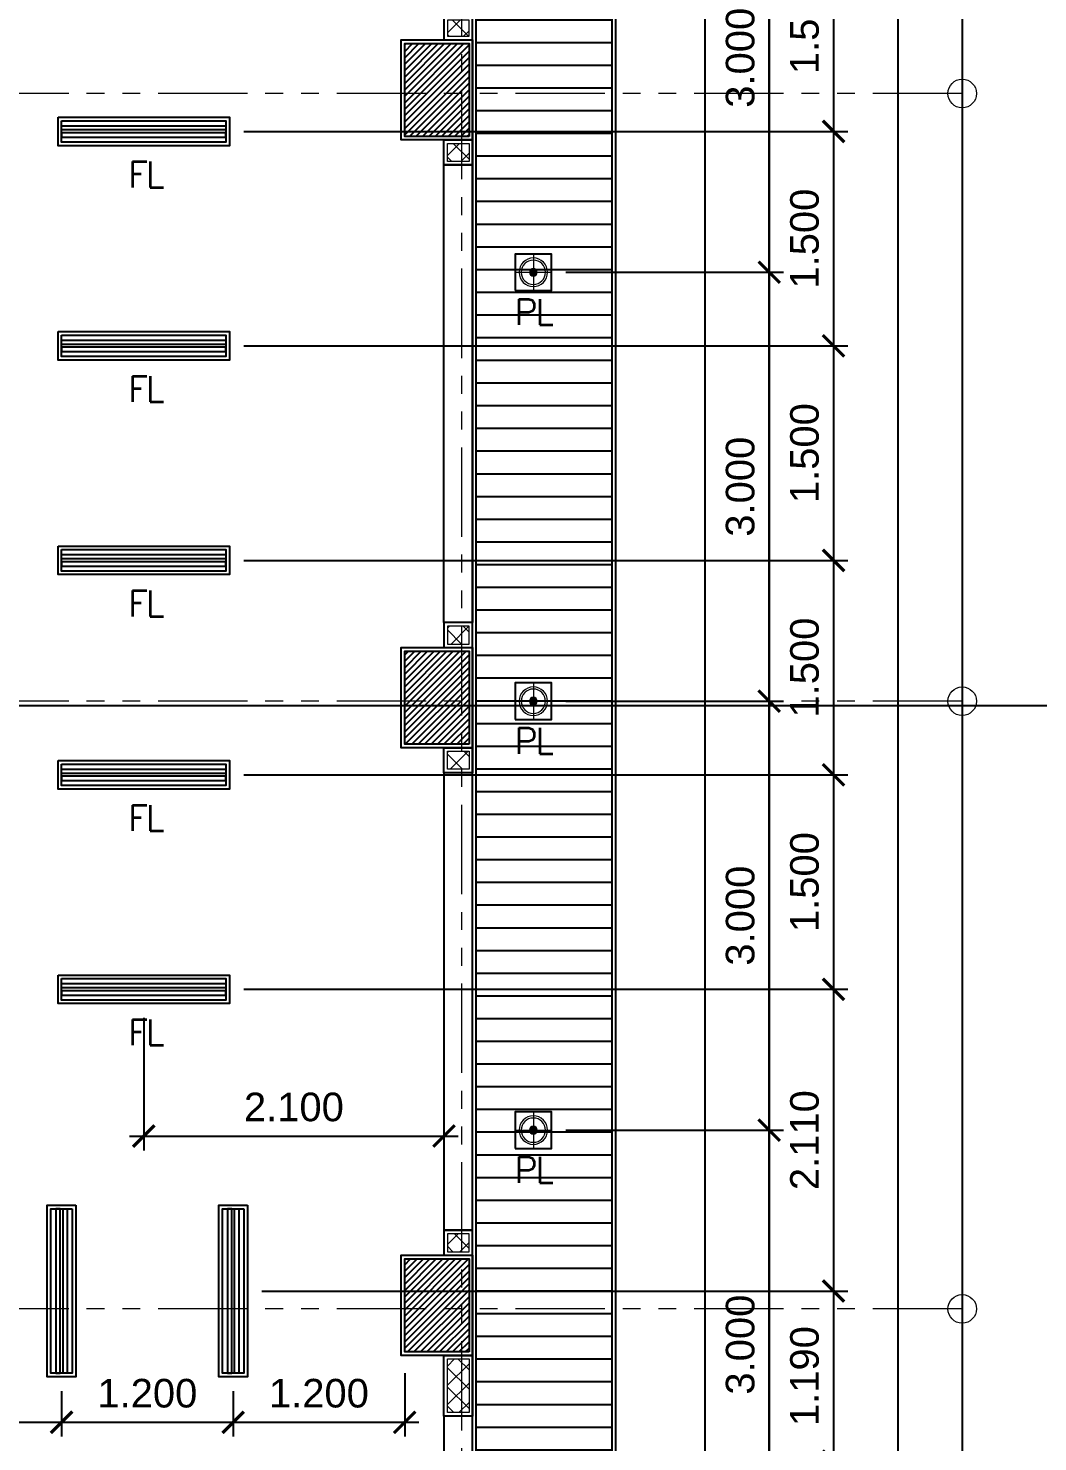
# Model space of a CAD drawing. Header units: metres. Extents: x -12400 to 1, y 0 to 106422.
# Drawn here: x -12216.19 to -12209.13, y 106340.81 to 106350.69 of the extents above; entities that cross this region are included whole.
import ezdxf

# ---------------------------------------------------------------- set-up
doc = ezdxf.new("R2010")
doc.units = ezdxf.units.M
doc.header["$PDMODE"] = 35
doc.linetypes.add('PHANTOM2', pattern=[1.25, 0.625, -0.125, 0.125, -0.125, 0.125, -0.125])
for name, color, linetype, lineweight in [('A-DIM-100', 8, 'Continuous', 0), ('DIM 001', 251, 'Continuous', 13), ('HATCH', 250, 'Continuous', 5), ('LAYOUT', 1, 'Continuous', 20), ('LF 001', 51, 'Continuous', 20)]:
    doc.layers.add(name, color=color, linetype=linetype, lineweight=lineweight)
for name, color, linetype in [('E_FIX_LIGHT1', 2, 'Continuous'), ('lighting', 1, 'Continuous'), ('stone', 15, 'Continuous'), ('txt', 2, 'Continuous')]:
    doc.layers.add(name, color=color, linetype=linetype)
doc.layers.add('GUIDELINES', color=206, linetype='Continuous', plot=False)
doc.styles.add('DIMTXT-100', font='arial.ttf')
doc.styles.add('swis721', font='swiss.ttf')
doc.styles.add('T.25', font='romans.shx', dxfattribs={"height": 0.2})
doc.dimstyles.new('D-100', dxfattribs={"dimtxt": 0.2, "dimasz": 0.15, "dimexe": 0.1, "dimexo": 0.1, "dimgap": 0.1, "dimtad": 1, "dimdec": 3, "dimzin": 4, "dimdsep": 46, "dimtxsty": 'DIMTXT-100', "dimblk": 'ARCHTICK', "dimcen": 0.2, "dimdle": 0.1, "dimclrd": 8, "dimclre": 8, "dimclrt": 2, "dimadec": 0, "dimazin": 1, "dimtfac": 1, "dimtdec": 3, "dimtofl": 0, "dimtmove": 2, "dimatfit": 3, "dimfxl": 1, "dimarcsym": 0})
doc.dimstyles.new('DIM 200', dxfattribs={"dimtxt": 200, "dimasz": 1, "dimexe": 0, "dimexo": 40, "dimgap": 50, "dimtad": 1, "dimtoh": 1, "dimdec": 0, "dimlfac": 2, "dimtxsty": 'swis721', "dimblk": 'CIR', "dimcen": 0, "dimclrd": 155, "dimclre": 155, "dimclrt": 4, "dimadec": 0, "dimazin": 0, "dimtfac": 1, "dimtdec": 0, "dimtix": 1, "dimtmove": 1, "dimatfit": 3, "dimldrblk": 'CIR', "dimfxl": 0, "dimarcsym": 0})

# ---------------------------------------------------------------- blocks, each defined once
blk = doc.blocks.new('CIR')
at = {"color": 4}
blk.add_circle((0, 0), 50, dxfattribs=at)
blk = doc.blocks.new('*U1776')
at = {"layer": 'HATCH'}
h = blk.add_hatch(dxfattribs=at)
h.set_pattern_fill('ANSI37', color=256, scale=0.03, angle=-180)
h.set_pattern_definition([(225, (-0.9124999999850154, 0), (0.06735192090801863, -0.06735192090801868), []), (314.9999999999999, (-0.9124999999850154, 0), (0.06735192090801868, 0.06735192090801861), [])])
h.paths.add_polyline_path([(0.02500000000873115, 0.1749999999883585), (0.02500000000873115, 0.02499999999417923), (0.1500000000204416, 0.02499999999417923), (0.1500000000204416, 0.1749999999883585)])
blk.add_lwpolyline([(0, 0.1999999999825377), (0, 0), (0.1750000000146208, 0), (0.1750000000146208, 0.1999999999825377)], close=True)
blk.add_lwpolyline([(0.02500000000873115, 0.1749999999883585), (0.02500000000873115, 0.02499999999417923), (0.1500000000204416, 0.02499999999417923), (0.1500000000204416, 0.1749999999883585)], close=True, dxfattribs=at)
blk = doc.blocks.new('*U1742')
at = {"layer": 'HATCH'}
h = blk.add_hatch(dxfattribs=at)
h.set_pattern_fill('ANSI37', color=256, scale=0.03, angle=-180)
h.set_pattern_definition([(225, (-0.9249999999914837, 0), (0.06735192090801863, -0.06735192090801868), []), (314.9999999999999, (-0.9249999999914837, 0), (0.06735192090801868, 0.06735192090801861), [])])
h.paths.add_polyline_path([(0.02500000000873115, 0.1749999999883585), (0.02500000000873115, 0.02499999999417923), (0.1375000000139731, 0.02499999999417923), (0.1375000000139731, 0.1749999999883585)])
blk.add_lwpolyline([(0, 0.1999999999825377), (0, 0), (0.1625000000081523, 0), (0.1625000000081523, 0.1999999999825377)], close=True)
blk.add_lwpolyline([(0.02500000000873115, 0.1749999999883585), (0.02500000000873115, 0.02499999999417923), (0.1375000000139731, 0.02499999999417923), (0.1375000000139731, 0.1749999999883585)], close=True, dxfattribs=at)
blk = doc.blocks.new('*U1765')
at = {"layer": 'HATCH'}
h = blk.add_hatch(dxfattribs=at)
h.set_pattern_fill('ANSI37', color=256, scale=0.03, angle=-180)
h.set_pattern_definition([(225, (-0.6624999999845038, 0), (0.06735192090801863, -0.06735192090801868), []), (314.9999999999999, (-0.6624999999845038, 0), (0.06735192090801868, 0.06735192090801861), [])])
h.paths.add_polyline_path([(0.02500000000873115, 0.1749999999883585), (0.02500000000873115, 0.02499999999417923), (0.4000000000209532, 0.02499999999417923), (0.4000000000209532, 0.1749999999883585)])
blk.add_lwpolyline([(0, 0.1999999999825377), (0, 0), (0.4250000000151324, 0), (0.4250000000151324, 0.1999999999825377)], close=True)
blk.add_lwpolyline([(0.02500000000873115, 0.1749999999883585), (0.02500000000873115, 0.02499999999417923), (0.4000000000209532, 0.02499999999417923), (0.4000000000209532, 0.1749999999883585)], close=True, dxfattribs=at)
blk = doc.blocks.new('2FCOLUMNS')
h = blk.add_hatch()
h.set_pattern_fill('ANSI31', color=8, scale=0.01)
h.set_pattern_definition([(45, (12128.21296792571, -106237.5702236537), (-0.02245064030267288, 0.02245064030267288), [])])
h.paths.add_polyline_path([(0.02499999999599822, 18.02499999999418), (0.4749999999967258, 18.02499999999418), (0.4749999999967258, 18.67500000000291), (0.02499999999599822, 18.67500000000291)])
h.paths.add_polyline_path([(4.924999999997453, 18.67500000000291), (4.924999999997453, 18.22499999999127), (4.274999999997817, 18.22499999999127), (4.274999999997817, 18.67500000000291)])
h.paths.add_polyline_path([(9.174999999997453, 18.02499999999418), (8.724999999996726, 18.02499999999418), (8.724999999996726, 18.67500000000291), (9.174999999997453, 18.67500000000291)])
h.paths.add_polyline_path([(13.42499999999745, 17.52499999999418), (13.42499999999745, 17.97500000000582), (12.77499999999782, 17.97500000000582), (12.77499999999782, 17.52499999999418)])
h.paths.add_polyline_path([(17.024999999996, 18.02499999999418), (17.47499999999673, 18.02499999999418), (17.47499999999673, 18.67500000000291), (17.024999999996, 18.67500000000291)])
h.paths.add_polyline_path([(21.274999999996, 18.67500000000291), (21.274999999996, 18.22499999999127), (21.92499999999563, 18.22499999999127), (21.92499999999563, 18.67500000000291)])
h.paths.add_polyline_path([(26.17499999999563, 18.02499999999418), (25.72499999999491, 18.02499999999418), (25.72499999999491, 18.67500000000291), (26.17499999999563, 18.67500000000291)])
h.paths.add_polyline_path([(26.17499999999563, 13.27499999999418), (25.72499999999491, 13.27499999999418), (25.72499999999491, 13.92500000000291), (26.17499999999563, 13.92500000000291)])
h.paths.add_polyline_path([(21.37499999999636, 13.27499999999418), (21.82499999999709, 13.27499999999418), (21.82499999999709, 13.92500000000291), (21.37499999999636, 13.92500000000291)])
h.paths.add_polyline_path([(17.024999999996, 13.27499999999418), (17.47499999999673, 13.27499999999418), (17.47499999999673, 13.92500000000291), (17.024999999996, 13.92500000000291)])
h.paths.add_polyline_path([(12.92499999999563, 13.27499999999418), (13.32499999999709, 13.27499999999418), (13.32499999999709, 13.67500000000291), (12.92499999999563, 13.67500000000291)])
h.paths.add_polyline_path([(9.174999999997453, 13.27499999999418), (8.724999999996726, 13.27499999999418), (8.724999999996726, 13.92500000000291), (9.174999999997453, 13.92500000000291)])
h.paths.add_polyline_path([(4.82499999999709, 13.27499999999418), (4.374999999996362, 13.27499999999418), (4.374999999996362, 13.92500000000291), (4.82499999999709, 13.92500000000291)])
h.paths.add_polyline_path([(0.02499999999599822, 13.27499999999418), (0.4749999999967258, 13.27499999999418), (0.4749999999967258, 13.92500000000291), (0.02499999999599822, 13.92500000000291)])
h.paths.add_polyline_path([(0.02499999999599822, 9.02499999999418), (0.4749999999967258, 9.02499999999418), (0.4749999999967258, 9.67500000000291), (0.02499999999599822, 9.67500000000291)])
h.paths.add_polyline_path([(9.174999999997453, 9.02499999999418), (8.724999999996726, 9.02499999999418), (8.724999999996726, 9.67500000000291), (9.174999999997453, 9.67500000000291)])
h.paths.add_polyline_path([(17.024999999996, 9.02499999999418), (17.47499999999673, 9.02499999999418), (17.47499999999673, 9.67500000000291), (17.024999999996, 9.67500000000291)])
h.paths.add_polyline_path([(26.17499999999563, 9.02499999999418), (25.72499999999491, 9.02499999999418), (25.72499999999491, 9.67500000000291), (26.17499999999563, 9.67500000000291)])
h.paths.add_polyline_path([(26.17499999999563, 4.774999999994179), (25.72499999999491, 4.774999999994179), (25.72499999999491, 5.42500000000291), (26.17499999999563, 5.42500000000291)])
h.paths.add_polyline_path([(21.82499999999709, 4.774999999994179), (21.37499999999636, 4.774999999994179), (21.37499999999636, 5.42500000000291), (21.82499999999709, 5.42500000000291)])
h.paths.add_polyline_path([(17.024999999996, 4.774999999994179), (17.47499999999673, 4.774999999994179), (17.47499999999673, 5.42500000000291), (17.024999999996, 5.42500000000291)])
h.paths.add_polyline_path([(13.32499999999709, 4.774999999994179), (12.87499999999636, 4.774999999994179), (12.87499999999636, 5.42500000000291), (13.32499999999709, 5.42500000000291)])
h.paths.add_polyline_path([(9.174999999997453, 4.774999999994179), (8.724999999996726, 4.774999999994179), (8.724999999996726, 5.42500000000291), (9.174999999997453, 5.42500000000291)])
h.paths.add_polyline_path([(4.374999999996362, 4.774999999994179), (4.82499999999709, 4.774999999994179), (4.82499999999709, 5.42500000000291), (4.374999999996362, 5.42500000000291)])
h.paths.add_polyline_path([(0.02499999999599822, 4.774999999994179), (0.4749999999967258, 4.774999999994179), (0.4749999999967258, 5.42500000000291), (0.02499999999599822, 5.42500000000291)])
h.paths.add_polyline_path([(0.02499999999599822, 2.25), (0.4749999999967258, 2.25), (0.4749999999967258, 2.900000000008731), (0.02499999999599822, 2.900000000008731)])
h.paths.add_polyline_path([(0.0249999999996362, 0.02499999999417923), (0.4250000000010914, 0.02499999999417923), (0.4250000000010914, 0.4250000000029104), (0.0249999999996362, 0.4250000000029104)])
h.paths.add_polyline_path([(2.899999999997817, 0.02500000000873115), (2.899999999997817, 0.4750000000203727), (2.249999999998181, 0.4750000000203727), (2.249999999998181, 0.02500000000873115)])
h.paths.add_polyline_path([(4.924999999997453, 0.02500000000873115), (4.924999999997453, 0.4750000000203727), (4.274999999997817, 0.4750000000203727), (4.274999999997817, 0.02500000000873115)])
h.paths.add_polyline_path([(9.174999999997453, 0.02500000000873115), (8.724999999996726, 0.02500000000873115), (8.724999999996726, 0.6750000000174623), (9.174999999997453, 0.6750000000174623)])
h.paths.add_polyline_path([(13.42499999999745, 1.025000000008731), (13.42499999999745, 1.475000000020373), (12.77499999999782, 1.475000000020373), (12.77499999999782, 1.025000000008731)])
h.paths.add_polyline_path([(17.024999999996, 0.02500000000873115), (17.47499999999673, 0.02500000000873115), (17.47499999999673, 0.6750000000174623), (17.024999999996, 0.6750000000174623)])
h.paths.add_polyline_path([(21.274999999996, 0.02500000000873115), (21.274999999996, 0.4750000000203727), (21.92499999999563, 0.4750000000203727), (21.92499999999563, 0.02500000000873115)])
h.paths.add_polyline_path([(26.17499999999563, 0.02500000000873115), (25.72499999999491, 0.02500000000873115), (25.72499999999491, 0.6750000000174623), (26.17499999999563, 0.6750000000174623)])
at = {"color": 7}
for points in [[(26.19999999999527, 13.25), (25.69999999999527, 13.25), (25.69999999999527, 13.94999999999709), (26.19999999999527, 13.94999999999709)], [(26.19999999999527, 9), (25.69999999999527, 9), (25.69999999999527, 9.69999999999709), (26.19999999999527, 9.69999999999709)], [(26.19999999999527, 4.75), (25.69999999999527, 4.75), (25.69999999999527, 5.44999999999709), (26.19999999999527, 5.44999999999709)]]:
    blk.add_lwpolyline(points, close=True, dxfattribs=at)
at = {"layer": 'stone', "color": 5}
for points in [[(26.17499999999563, 13.27499999999418), (25.72499999999491, 13.27499999999418), (25.72499999999491, 13.92500000000291), (26.17499999999563, 13.92500000000291)], [(26.17499999999563, 9.02499999999418), (25.72499999999491, 9.02499999999418), (25.72499999999491, 9.67500000000291), (26.17499999999563, 9.67500000000291)], [(26.17499999999563, 4.774999999994179), (25.72499999999491, 4.774999999994179), (25.72499999999491, 5.42500000000291), (26.17499999999563, 5.42500000000291)]]:
    blk.add_lwpolyline(points, close=True, dxfattribs=at)
blk = doc.blocks.new('LEDPENDANTLT')
at = {"color": 1}
for points in [[(0, 0.1999999999970896), (1.200000000000728, 0.1999999999970896), (1.200000000000728, 0), (0, 0)], [(0.02499999999417923, 0.1750000000029104), (1.175000000006548, 0.1750000000029104), (1.175000000006548, 0.02499999999417923), (0.02499999999417923, 0.02499999999417923)]]:
    blk.add_lwpolyline(points, close=True, dxfattribs=at)
at = {"color": 2}
for points in [[(1.174999999995634, 0.1100000000005821), (0.02499999999417923, 0.1100000000005821), (0.02499999999417923, 0.1399999999994179), (1.174999999995634, 0.1399999999994179)], [(1.174999999995634, 0.09000000001105946), (0.02499999999417923, 0.09000000001105946), (0.02499999999417923, 0.06000000001222361), (1.174999999995634, 0.06000000001222361)]]:
    blk.add_lwpolyline(points, close=True, dxfattribs=at)
blk = doc.blocks.new('L1')
at = {"layer": 'LF 001', "lineweight": 20, "ltscale": 1500}
h = blk.add_hatch(color=256, dxfattribs=at)
edge = h.paths.add_edge_path()
edge.add_arc((1.13686837721616e-13, -1.13686837721616e-13), 0.0318958546358772, 0, 360)
at = {"layer": 'LF 001', "color": 76, "lineweight": 18, "ltscale": 1500}
for points in [[(1.13686837721616e-13, 0.1499999999997499), (1.13686837721616e-13, -0.1500000000000909)], [(-0.1499999999999773, -1.13686837721616e-13), (0.1500000000000909, -1.13686837721616e-13)]]:
    blk.add_lwpolyline(points, dxfattribs=at)
at = {"layer": 'LF 001', "ltscale": 1500}
blk.add_lwpolyline([(-0.09999999999990905, -1.13686837721616e-13, -1), (0.1000000000000227, -1.13686837721616e-13, -1)], format="xyb", close=True, dxfattribs=at)
at = {"layer": 'LF 001', "lineweight": 20, "ltscale": 1500}
blk.add_circle((1.13686837721616e-13, -1.13686837721616e-13), 0.0318958546358772, dxfattribs=at)
blk = doc.blocks.new('LO')
at = {"layer": 'LAYOUT', "xscale": 1000, "yscale": 1000, "zscale": 1000}
blk.add_blockref('L1', (0, 0), dxfattribs=at)
blk = doc.blocks.new('*U1960')
at = {"layer": 'LF 001', "ltscale": 1500}
blk.add_circle((0, -3.995415109869782e-14), 0.0998520709958535, dxfattribs=at)
at = {"layer": 'lighting', "xscale": 0.0008492979043710491, "yscale": 0.0008492979043710491, "zscale": 0.0008492979043710491}
blk.add_blockref('LO', (0, -3.995415109869782e-14), dxfattribs=at)
blk = doc.blocks.new('RCP_2F')
h = blk.add_hatch()
h.set_pattern_fill('ANSI31', color=8, scale=0.05, angle=135)
h.set_pattern_definition([(180, (0, 0), (-1.387778780781446e-17, -0.15875), [])])
h.paths.add_polyline_path([(-12101.98796792572, 106309.9525612784), (-12101.03796792571, 106310.9025612784), (-12101.03796792571, 106290.3232719565), (-12101.98796792572, 106291.2732719565)])
at = {"color": 1}
for points in [[(-12102.01296792572, 106309.9629166174), (-12101.01296792572, 106310.9629166174), (-12101.01296792572, 106290.2629166174), (-12102.01296792572, 106291.2629166174)], [(-12102.01296792572, 106301.1379166174), (-12102.2129679257, 106301.1379166174), (-12102.2129679257, 106304.3379166174), (-12102.01296792572, 106304.3379166174)], [(-12101.71536261138, 106303.4605219318), (-12101.46057324007, 106303.4605219318), (-12101.46057324007, 106303.7153113031), (-12101.71536261138, 106303.7153113031)], [(-12101.71536261138, 106300.4605219318), (-12101.46057324007, 106300.4605219318), (-12101.46057324007, 106300.7153113031), (-12101.71536261138, 106300.7153113031)], [(-12102.01296792572, 106300.0879166174), (-12102.2129679257, 106300.0879166174), (-12102.2129679257, 106296.8879166174), (-12102.01296792572, 106296.8879166174)], [(-12101.71536261138, 106297.4605219318), (-12101.46057324007, 106297.4605219318), (-12101.46057324007, 106297.7153113031), (-12101.71536261138, 106297.7153113031)], [(-12102.01296792572, 106295.5879166174), (-12102.2129679257, 106295.5879166174), (-12102.2129679257, 106292.3879166174), (-12102.01296792572, 106292.3879166174)]]:
    blk.add_lwpolyline(points, close=True, dxfattribs=at)
at = {"color": 8}
blk.add_lwpolyline([(-12101.98796792572, 106309.9525612784), (-12101.03796792571, 106310.9025612784), (-12101.03796792571, 106290.3232719565), (-12101.98796792572, 106291.2732719565)], close=True, dxfattribs=at)
for name, p in [('2FCOLUMNS', (-12128.21296792571, 106291.2629166174)), ('LEDPENDANTLT', (-12104.91296792563, 106304.4729166173)), ('LEDPENDANTLT', (-12104.91296792563, 106302.9729166173)), ('LEDPENDANTLT', (-12104.91296792563, 106301.4729166173)), ('LEDPENDANTLT', (-12104.91296792563, 106299.9729166173)), ('LEDPENDANTLT', (-12104.91296792563, 106298.4729166173))]:
    blk.add_blockref(name, p)
for name, p, rotation in [('*U1742', (-12102.01296792572, 106305.2129166174), 90), ('*U1776', (-12102.01296792572, 106300.9629166174), 90), ('LEDPENDANTLT', (-12104.98796792564, 106297.0629166174), 270), ('LEDPENDANTLT', (-12103.78796792564, 106297.0629166174), 270), ('*U1776', (-12102.01296792572, 106296.7129166174), 90)]:
    blk.add_blockref(name, p, dxfattribs=dict(rotation=rotation))
at = {"xscale": -1, "rotation": 90}
for name, p in [('*U1776', (-12102.01296792572, 106304.5129166174)), ('*U1776', (-12102.01296792572, 106300.2629166174)), ('*U1765', (-12102.01296792572, 106296.0129166175))]:
    blk.add_blockref(name, p, dxfattribs=at)
at = {"layer": 'E_FIX_LIGHT1', "xscale": -1, "rotation": 90}
for p in [(-12101.58796792573, 106303.5879166174), (-12101.58796792573, 106300.5879166174), (-12101.58796792573, 106297.5879166174)]:
    blk.add_blockref('*U1960', p, dxfattribs=at)
at = {"layer": 'txt', "color": 6, "linetype": 'Continuous', "char_height": 0.18, "attachment_point": 5, "style": 'T.25'}
for s, insert in [('{\\T0.9;FL}', (-12104.30167398515, 106304.2712843993)), ('{\\T0.9;PL}', (-12101.58796792573, 106303.3105219318)), ('{\\T0.9;FL}', (-12104.30167398515, 106302.7712843993)), ('{\\T0.9;FL}', (-12104.30167398515, 106301.2712843993)), ('{\\T0.9;PL}', (-12101.58796792573, 106300.3105219318)), ('{\\T0.9;FL}', (-12104.30167398515, 106299.7712843993)), ('{\\T0.9;PL}', (-12101.58796792573, 106297.3105219318))]:
    blk.add_mtext_dynamic_manual_height_columns(s, width=0.6453045245441018, gutter_width=0.001, heights=[0], dxfattribs=dict(at, insert=insert))
blk = doc.blocks.new('_ArchTick')
at = {"color": 0, "linetype": 'ByBlock', "const_width": 0.15}
blk.add_lwpolyline([(-0.5, -0.5), (0.5, 0.5)], dxfattribs=at)
blk = doc.blocks.new('*D728')
at = {"layer": 'DEFPOINTS', "color": 0, "transparency": 16777216}
for p in [(-12214.77941529405, 106351.4715394431), (-12214.77941529405, 106349.9715394431), (-12210.55441529419, 106349.9715394431)]:
    blk.add_point(p, dxfattribs=at)
at = {"layer": 'DIM 001', "color": 8, "lineweight": -2, "transparency": 16777216}
for p, q in [((-12210.55441529419, 106351.5715394431), (-12210.55441529419, 106349.8715394431)), ((-12214.67941529405, 106351.4715394431), (-12210.45441529419, 106351.4715394431)), ((-12214.67941529405, 106349.9715394431), (-12210.45441529419, 106349.9715394431))]:
    blk.add_line(p, q, dxfattribs=at)
at = {"layer": 'DIM 001', "color": 8, "lineweight": -2, "transparency": 16777216, "xscale": 0.15, "yscale": 0.15, "zscale": 0.15}
for p, rotation in [((-12210.55441529419, 106351.4715394431), 90), ((-12210.55441529419, 106349.9715394431), 270)]:
    blk.add_blockref('_ArchTick', p, dxfattribs=dict(at, rotation=rotation))
at = {"layer": 'DIM 001', "color": 2, "transparency": 16777216, "insert": (-12210.7565298917, 106350.7215394431), "char_height": 0.2, "attachment_point": 5, "rotation": 90, "style": 'DIMTXT-100'}
blk.add_mtext('1.500', dxfattribs=at)
blk = doc.blocks.new('*D729')
at = {"layer": 'DEFPOINTS', "color": 0, "transparency": 16777216}
for p in [(-12214.77941529405, 106349.9715394431), (-12214.77941529405, 106348.4715394431), (-12210.5544152942, 106348.4715394431)]:
    blk.add_point(p, dxfattribs=at)
at = {"layer": 'DIM 001', "color": 8, "lineweight": -2, "transparency": 16777216}
for p, q in [((-12210.5544152942, 106350.0715394431), (-12210.5544152942, 106348.3715394431)), ((-12214.67941529405, 106349.9715394431), (-12210.4544152942, 106349.9715394431)), ((-12214.67941529405, 106348.4715394431), (-12210.4544152942, 106348.4715394431))]:
    blk.add_line(p, q, dxfattribs=at)
at = {"layer": 'DIM 001', "color": 8, "lineweight": -2, "transparency": 16777216, "xscale": 0.15, "yscale": 0.15, "zscale": 0.15}
for p, rotation in [((-12210.5544152942, 106349.9715394431), 90), ((-12210.5544152942, 106348.4715394431), 270)]:
    blk.add_blockref('_ArchTick', p, dxfattribs=dict(at, rotation=rotation))
at = {"layer": 'DIM 001', "color": 2, "transparency": 16777216, "insert": (-12210.75652989171, 106349.2215394431), "char_height": 0.2, "attachment_point": 5, "rotation": 90, "style": 'DIMTXT-100'}
blk.add_mtext('1.500', dxfattribs=at)
blk = doc.blocks.new('*D730')
at = {"layer": 'DEFPOINTS', "color": 0, "transparency": 16777216}
for p in [(-12214.77941529405, 106348.4715394431), (-12214.77941529405, 106346.9715394431), (-12210.5544152942, 106346.9715394431)]:
    blk.add_point(p, dxfattribs=at)
at = {"layer": 'DIM 001', "color": 8, "lineweight": -2, "transparency": 16777216}
for p, q in [((-12210.5544152942, 106348.5715394431), (-12210.5544152942, 106346.8715394431)), ((-12214.67941529405, 106348.4715394431), (-12210.4544152942, 106348.4715394431)), ((-12214.67941529405, 106346.9715394431), (-12210.4544152942, 106346.9715394431))]:
    blk.add_line(p, q, dxfattribs=at)
at = {"layer": 'DIM 001', "color": 8, "lineweight": -2, "transparency": 16777216, "xscale": 0.15, "yscale": 0.15, "zscale": 0.15}
for p, rotation in [((-12210.5544152942, 106348.4715394431), 90), ((-12210.5544152942, 106346.9715394431), 270)]:
    blk.add_blockref('_ArchTick', p, dxfattribs=dict(at, rotation=rotation))
at = {"layer": 'DIM 001', "color": 2, "transparency": 16777216, "insert": (-12210.75652989172, 106347.7215394431), "char_height": 0.2, "attachment_point": 5, "rotation": 90, "style": 'DIMTXT-100'}
blk.add_mtext('1.500', dxfattribs=at)
blk = doc.blocks.new('*D731')
at = {"layer": 'DEFPOINTS', "color": 0, "transparency": 16777216}
for p in [(-12214.77941529405, 106346.9715394431), (-12214.77941529405, 106345.4715394431), (-12210.55441529421, 106345.4715394431)]:
    blk.add_point(p, dxfattribs=at)
at = {"layer": 'DIM 001', "color": 8, "lineweight": -2, "transparency": 16777216}
for p, q in [((-12210.55441529421, 106347.0715394431), (-12210.55441529421, 106345.3715394431)), ((-12214.67941529405, 106346.9715394431), (-12210.45441529421, 106346.9715394431)), ((-12214.67941529405, 106345.4715394431), (-12210.45441529421, 106345.4715394431))]:
    blk.add_line(p, q, dxfattribs=at)
at = {"layer": 'DIM 001', "color": 8, "lineweight": -2, "transparency": 16777216, "xscale": 0.15, "yscale": 0.15, "zscale": 0.15}
for p, rotation in [((-12210.55441529421, 106346.9715394431), 90), ((-12210.55441529421, 106345.4715394431), 270)]:
    blk.add_blockref('_ArchTick', p, dxfattribs=dict(at, rotation=rotation))
at = {"layer": 'DIM 001', "color": 2, "transparency": 16777216, "insert": (-12210.75652989172, 106346.2215394431), "char_height": 0.2, "attachment_point": 5, "rotation": 90, "style": 'DIMTXT-100'}
blk.add_mtext('1.500', dxfattribs=at)
blk = doc.blocks.new('*D732')
at = {"layer": 'DEFPOINTS', "color": 0, "transparency": 16777216}
for p in [(-12214.77941529405, 106345.4715394431), (-12214.77941529405, 106343.9715394431), (-12210.55441529422, 106343.9715394431)]:
    blk.add_point(p, dxfattribs=at)
at = {"layer": 'DIM 001', "color": 8, "lineweight": -2, "transparency": 16777216}
for p, q in [((-12210.55441529422, 106345.5715394431), (-12210.55441529422, 106343.8715394431)), ((-12214.67941529405, 106345.4715394431), (-12210.45441529422, 106345.4715394431)), ((-12214.67941529405, 106343.9715394431), (-12210.45441529422, 106343.9715394431))]:
    blk.add_line(p, q, dxfattribs=at)
at = {"layer": 'DIM 001', "color": 8, "lineweight": -2, "transparency": 16777216, "xscale": 0.15, "yscale": 0.15, "zscale": 0.15}
for p, rotation in [((-12210.55441529422, 106345.4715394431), 90), ((-12210.55441529422, 106343.9715394431), 270)]:
    blk.add_blockref('_ArchTick', p, dxfattribs=dict(at, rotation=rotation))
at = {"layer": 'DIM 001', "color": 2, "transparency": 16777216, "insert": (-12210.75652989173, 106344.7215394431), "char_height": 0.2, "attachment_point": 5, "rotation": 90, "style": 'DIMTXT-100'}
blk.add_mtext('1.500', dxfattribs=at)
blk = doc.blocks.new('*D733')
at = {"layer": 'DEFPOINTS', "color": 0, "transparency": 16777216}
for p in [(-12214.77941529405, 106343.9715394431), (-12214.65441529407, 106341.8615394432), (-12210.55441529423, 106341.8615394432)]:
    blk.add_point(p, dxfattribs=at)
at = {"layer": 'DIM 001', "color": 8, "lineweight": -2, "transparency": 16777216}
for p, q in [((-12210.55441529423, 106344.0715394431), (-12210.55441529423, 106341.7615394432)), ((-12214.67941529405, 106343.9715394431), (-12210.45441529423, 106343.9715394431)), ((-12214.55441529407, 106341.8615394432), (-12210.45441529423, 106341.8615394432))]:
    blk.add_line(p, q, dxfattribs=at)
at = {"layer": 'DIM 001', "color": 8, "lineweight": -2, "transparency": 16777216, "xscale": 0.15, "yscale": 0.15, "zscale": 0.15}
for p, rotation in [((-12210.55441529423, 106343.9715394431), 90), ((-12210.55441529423, 106341.8615394432), 270)]:
    blk.add_blockref('_ArchTick', p, dxfattribs=dict(at, rotation=rotation))
at = {"layer": 'DIM 001', "color": 2, "transparency": 16777216, "insert": (-12210.75652989174, 106342.9165394431), "char_height": 0.2, "attachment_point": 5, "rotation": 90, "style": 'DIMTXT-100'}
blk.add_mtext('2.110', dxfattribs=at)
blk = doc.blocks.new('*D734')
at = {"layer": 'DEFPOINTS', "color": 0, "transparency": 16777216}
for p in [(-12214.65441529407, 106341.8615394432), (-12213.87941529384, 106340.6715394432), (-12210.55441529423, 106340.6715394432)]:
    blk.add_point(p, dxfattribs=at)
at = {"layer": 'DIM 001', "color": 8, "lineweight": -2, "transparency": 16777216}
for p, q in [((-12210.55441529423, 106341.9615394432), (-12210.55441529423, 106340.5715394432)), ((-12214.55441529407, 106341.8615394432), (-12210.45441529423, 106341.8615394432)), ((-12213.77941529384, 106340.6715394432), (-12210.45441529423, 106340.6715394432))]:
    blk.add_line(p, q, dxfattribs=at)
at = {"layer": 'DIM 001', "color": 8, "lineweight": -2, "transparency": 16777216, "xscale": 0.15, "yscale": 0.15, "zscale": 0.15}
for p, rotation in [((-12210.55441529423, 106341.8615394432), 90), ((-12210.55441529423, 106340.6715394432), 270)]:
    blk.add_blockref('_ArchTick', p, dxfattribs=dict(at, rotation=rotation))
at = {"layer": 'DIM 001', "color": 2, "transparency": 16777216, "insert": (-12210.75652989175, 106341.2665394431), "char_height": 0.2, "attachment_point": 5, "rotation": 90, "style": 'DIMTXT-100'}
blk.add_mtext('1.190', dxfattribs=at)
blk = doc.blocks.new('*D754')
at = {"layer": 'DEFPOINTS', "color": 0, "transparency": 16777216}
for p in [(-12217.40441529414, 106341.3865394432), (-12215.95441529407, 106341.2615394431), (-12215.95441529407, 106340.9433969504)]:
    blk.add_point(p, dxfattribs=at)
at = {"layer": 'DIM 001', "color": 8, "lineweight": -2, "transparency": 16777216}
for p, q in [((-12217.40441529414, 106341.2865394432), (-12217.40441529414, 106340.8433969504)), ((-12215.95441529407, 106341.1615394431), (-12215.95441529407, 106340.8433969504)), ((-12217.50441529414, 106340.9433969504), (-12215.85441529407, 106340.9433969504))]:
    blk.add_line(p, q, dxfattribs=at)
at = {"layer": 'DIM 001', "color": 8, "lineweight": -2, "transparency": 16777216, "xscale": 0.15, "yscale": 0.15, "zscale": 0.15, "rotation": 180}
blk.add_blockref('_ArchTick', (-12217.40441529414, 106340.9433969504), dxfattribs=at)
at = {"layer": 'DIM 001', "color": 8, "lineweight": -2, "transparency": 16777216, "xscale": 0.15, "yscale": 0.15, "zscale": 0.15}
blk.add_blockref('_ArchTick', (-12215.95441529407, 106340.9433969504), dxfattribs=at)
at = {"layer": 'DIM 001', "color": 2, "transparency": 16777216, "insert": (-12216.6794152941, 106341.145511548), "char_height": 0.2, "attachment_point": 5, "style": 'DIMTXT-100'}
blk.add_mtext('1.450', dxfattribs=at)
blk = doc.blocks.new('*D683')
at = {"layer": 'DEFPOINTS', "color": 0, "transparency": 16777216}
for p in [(-12215.95441529407, 106341.2615394431), (-12214.75441529407, 106341.2615394431), (-12214.75441529407, 106340.9433969504)]:
    blk.add_point(p, dxfattribs=at)
at = {"layer": 'DIM 001', "color": 8, "lineweight": -2, "transparency": 16777216}
for p, q in [((-12215.95441529407, 106341.1615394431), (-12215.95441529407, 106340.8433969504)), ((-12214.75441529407, 106341.1615394431), (-12214.75441529407, 106340.8433969504)), ((-12216.05441529407, 106340.9433969504), (-12214.65441529407, 106340.9433969504))]:
    blk.add_line(p, q, dxfattribs=at)
at = {"layer": 'DIM 001', "color": 8, "lineweight": -2, "transparency": 16777216, "xscale": 0.15, "yscale": 0.15, "zscale": 0.15, "rotation": 180}
blk.add_blockref('_ArchTick', (-12215.95441529407, 106340.9433969504), dxfattribs=at)
at = {"layer": 'DIM 001', "color": 8, "lineweight": -2, "transparency": 16777216, "xscale": 0.15, "yscale": 0.15, "zscale": 0.15}
blk.add_blockref('_ArchTick', (-12214.75441529407, 106340.9433969504), dxfattribs=at)
at = {"layer": 'DIM 001', "color": 2, "transparency": 16777216, "insert": (-12215.35441529407, 106341.145511548), "char_height": 0.2, "attachment_point": 5, "style": 'DIMTXT-100'}
blk.add_mtext('1.200', dxfattribs=at)
blk = doc.blocks.new('*D684')
at = {"layer": 'DEFPOINTS', "color": 0, "transparency": 16777216}
for p in [(-12213.55441529414, 106341.3865394432), (-12214.75441529407, 106341.2615394431), (-12213.55441529414, 106340.9433969504)]:
    blk.add_point(p, dxfattribs=at)
at = {"layer": 'DIM 001', "color": 8, "lineweight": -2, "transparency": 16777216}
for p, q in [((-12213.55441529414, 106341.2865394432), (-12213.55441529414, 106340.8433969504)), ((-12214.75441529407, 106341.1615394431), (-12214.75441529407, 106340.8433969504)), ((-12214.85441529407, 106340.9433969504), (-12213.45441529414, 106340.9433969504))]:
    blk.add_line(p, q, dxfattribs=at)
at = {"layer": 'DIM 001', "color": 8, "lineweight": -2, "transparency": 16777216, "xscale": 0.15, "yscale": 0.15, "zscale": 0.15, "rotation": 180}
blk.add_blockref('_ArchTick', (-12214.75441529407, 106340.9433969504), dxfattribs=at)
at = {"layer": 'DIM 001', "color": 8, "lineweight": -2, "transparency": 16777216, "xscale": 0.15, "yscale": 0.15, "zscale": 0.15}
blk.add_blockref('_ArchTick', (-12213.55441529414, 106340.9433969504), dxfattribs=at)
at = {"layer": 'DIM 001', "color": 2, "transparency": 16777216, "insert": (-12214.1544152941, 106341.145511548), "char_height": 0.2, "attachment_point": 5, "style": 'DIMTXT-100'}
blk.add_mtext('1.200', dxfattribs=at)
blk = doc.blocks.new('*D685')
at = {"layer": 'DEFPOINTS', "color": 0, "transparency": 16777216}
for p in [(-12213.27941529413, 106343.9715394431), (-12215.37941529405, 106343.871539443), (-12213.27941529413, 106342.9453073407)]:
    blk.add_point(p, dxfattribs=at)
at = {"layer": 'DIM 001', "color": 8, "lineweight": -2, "transparency": 16777216}
for p, q in [((-12213.27941529413, 106343.8715394431), (-12213.27941529413, 106342.8453073407)), ((-12215.37941529405, 106343.771539443), (-12215.37941529405, 106342.8453073407)), ((-12215.47941529405, 106342.9453073407), (-12213.17941529413, 106342.9453073407))]:
    blk.add_line(p, q, dxfattribs=at)
at = {"layer": 'DIM 001', "color": 8, "lineweight": -2, "transparency": 16777216, "xscale": 0.15, "yscale": 0.15, "zscale": 0.15, "rotation": 180}
blk.add_blockref('_ArchTick', (-12215.37941529405, 106342.9453073407), dxfattribs=at)
at = {"layer": 'DIM 001', "color": 8, "lineweight": -2, "transparency": 16777216, "xscale": 0.15, "yscale": 0.15, "zscale": 0.15}
blk.add_blockref('_ArchTick', (-12213.27941529413, 106342.9453073407), dxfattribs=at)
at = {"layer": 'DIM 001', "color": 2, "transparency": 16777216, "insert": (-12214.32941529409, 106343.1474219382), "char_height": 0.2, "attachment_point": 5, "style": 'DIMTXT-100'}
blk.add_mtext('2.100', dxfattribs=at)
blk = doc.blocks.new('*D692')
at = {"layer": 'DEFPOINTS', "color": 0, "transparency": 16777216}
for p in [(-12212.5270206085, 106342.9865394432), (-12211.00441529416, 106342.9865394432), (-12212.5270206085, 106339.9865394432)]:
    blk.add_point(p, dxfattribs=at)
at = {"layer": 'DIM 001', "color": 8, "lineweight": -2, "transparency": 16777216}
for p, q in [((-12211.00441529416, 106339.8865394432), (-12211.00441529416, 106343.0865394432)), ((-12212.4270206085, 106342.9865394432), (-12210.90441529416, 106342.9865394432)), ((-12212.4270206085, 106339.9865394432), (-12210.90441529416, 106339.9865394432))]:
    blk.add_line(p, q, dxfattribs=at)
at = {"layer": 'DIM 001', "color": 8, "lineweight": -2, "transparency": 16777216, "xscale": 0.15, "yscale": 0.15, "zscale": 0.15}
for p, rotation in [((-12211.00441529416, 106342.9865394432), 90), ((-12211.00441529416, 106339.9865394432), 270)]:
    blk.add_blockref('_ArchTick', p, dxfattribs=dict(at, rotation=rotation))
at = {"layer": 'DIM 001', "color": 2, "transparency": 16777216, "insert": (-12211.20659810449, 106341.4865394432), "char_height": 0.2, "attachment_point": 5, "rotation": 90, "style": 'DIMTXT-100'}
blk.add_mtext('3.000', dxfattribs=at)
blk = doc.blocks.new('*D693')
at = {"layer": 'DEFPOINTS', "color": 0, "transparency": 16777216}
for p in [(-12212.5270206085, 106345.9865394432), (-12211.00441529416, 106345.9865394432), (-12212.5270206085, 106342.9865394432)]:
    blk.add_point(p, dxfattribs=at)
at = {"layer": 'DIM 001', "color": 8, "lineweight": -2, "transparency": 16777216}
for p, q in [((-12211.00441529416, 106342.8865394432), (-12211.00441529416, 106346.0865394432)), ((-12212.4270206085, 106345.9865394432), (-12210.90441529416, 106345.9865394432)), ((-12212.4270206085, 106342.9865394432), (-12210.90441529416, 106342.9865394432))]:
    blk.add_line(p, q, dxfattribs=at)
at = {"layer": 'DIM 001', "color": 8, "lineweight": -2, "transparency": 16777216, "xscale": 0.15, "yscale": 0.15, "zscale": 0.15}
for p, rotation in [((-12211.00441529416, 106345.9865394432), 90), ((-12211.00441529416, 106342.9865394432), 270)]:
    blk.add_blockref('_ArchTick', p, dxfattribs=dict(at, rotation=rotation))
at = {"layer": 'DIM 001', "color": 2, "transparency": 16777216, "insert": (-12211.2065981045, 106344.4865394432), "char_height": 0.2, "attachment_point": 5, "rotation": 90, "style": 'DIMTXT-100'}
blk.add_mtext('3.000', dxfattribs=at)
blk = doc.blocks.new('*D694')
at = {"layer": 'DEFPOINTS', "color": 0, "transparency": 16777216}
for p in [(-12212.5270206085, 106348.9865394432), (-12211.00441529417, 106348.9865394432), (-12212.5270206085, 106345.9865394432)]:
    blk.add_point(p, dxfattribs=at)
at = {"layer": 'DIM 001', "color": 8, "lineweight": -2, "transparency": 16777216}
for p, q in [((-12211.00441529417, 106345.8865394432), (-12211.00441529417, 106349.0865394432)), ((-12212.4270206085, 106348.9865394432), (-12210.90441529417, 106348.9865394432)), ((-12212.4270206085, 106345.9865394432), (-12210.90441529417, 106345.9865394432))]:
    blk.add_line(p, q, dxfattribs=at)
at = {"layer": 'DIM 001', "color": 8, "lineweight": -2, "transparency": 16777216, "xscale": 0.15, "yscale": 0.15, "zscale": 0.15}
for p, rotation in [((-12211.00441529417, 106348.9865394432), 90), ((-12211.00441529417, 106345.9865394432), 270)]:
    blk.add_blockref('_ArchTick', p, dxfattribs=dict(at, rotation=rotation))
at = {"layer": 'DIM 001', "color": 2, "transparency": 16777216, "insert": (-12211.2065981045, 106347.4865394432), "char_height": 0.2, "attachment_point": 5, "rotation": 90, "style": 'DIMTXT-100'}
blk.add_mtext('3.000', dxfattribs=at)
blk = doc.blocks.new('*D695')
at = {"layer": 'DEFPOINTS', "color": 0, "transparency": 16777216}
for p in [(-12212.5270206085, 106351.9865394432), (-12211.00441529418, 106351.9865394432), (-12212.5270206085, 106348.9865394432)]:
    blk.add_point(p, dxfattribs=at)
at = {"layer": 'DIM 001', "color": 8, "lineweight": -2, "transparency": 16777216}
for p, q in [((-12211.00441529418, 106348.8865394432), (-12211.00441529418, 106352.0865394432)), ((-12212.4270206085, 106351.9865394432), (-12210.90441529418, 106351.9865394432)), ((-12212.4270206085, 106348.9865394432), (-12210.90441529418, 106348.9865394432))]:
    blk.add_line(p, q, dxfattribs=at)
at = {"layer": 'DIM 001', "color": 8, "lineweight": -2, "transparency": 16777216, "xscale": 0.15, "yscale": 0.15, "zscale": 0.15}
for p, rotation in [((-12211.00441529418, 106351.9865394432), 90), ((-12211.00441529418, 106348.9865394432), 270)]:
    blk.add_blockref('_ArchTick', p, dxfattribs=dict(at, rotation=rotation))
at = {"layer": 'DIM 001', "color": 2, "transparency": 16777216, "insert": (-12211.20659810451, 106350.4865394432), "char_height": 0.2, "attachment_point": 5, "rotation": 90, "style": 'DIMTXT-100'}
blk.add_mtext('3.000', dxfattribs=at)
blk = doc.blocks.new('*D1524')
at = {"layer": 'DEFPOINTS', "color": 0, "transparency": 16777216}
for p in [(-12298.64187663414, 106345.9544916112), (-12298.64187663414, 106345.9544916112), (0.5999999999949068, 0.07500000001164153)]:
    blk.add_point(p, dxfattribs=at)
at = {"layer": 'DIM 001', "color": 8, "lineweight": -2, "transparency": 16777216}
for p, q in [((0.5999999999949068, 0.1750000000116415), (0.6000000000014186, 106346.0544916112)), ((0.7000000000014186, 106345.9544916112), (-12298.74187663415, 106345.9544916112))]:
    blk.add_line(p, q, dxfattribs=at)
at = {"layer": 'DIM 001', "color": 8, "lineweight": -2, "transparency": 16777216, "xscale": 0.15, "yscale": 0.15, "zscale": 0.15, "rotation": 180}
blk.add_blockref('_ArchTick', (-12298.64187663414, 106345.9544916112), dxfattribs=at)
at = {"layer": 'DIM 001', "color": 8, "lineweight": -2, "transparency": 16777216, "xscale": 0.15, "yscale": 0.15, "zscale": 0.15}
blk.add_blockref('_ArchTick', (0.6000000000014186, 106345.9544916112), dxfattribs=at)
at = {"layer": 'DIM 001', "color": 2, "transparency": 16777216, "insert": (-6149.020938317071, 106346.1566062088), "char_height": 0.2, "attachment_point": 5, "style": 'DIMTXT-100'}
blk.add_mtext('12299.242', dxfattribs=at)
blk = doc.blocks.new('GRID1')
at = {"color": 6, "linetype": 'PHANTOM2'}
for points in [[(-12134.25441529414, 106384.7702236537), (-12134.25441529414, 106412.5702236537)], [(-12130.75441529413, 106402.8702236537), (-12163.75441529414, 106402.8702236537)], [(-12130.75441529413, 106398.6202236537), (-12163.75441529414, 106398.6202236537)], [(-12130.75441529413, 106394.3702236537), (-12163.75441529414, 106394.3702236537)]]:
    blk.add_leader(points, dimstyle='DIM 200', override={"dimasz": 0.002, "dimgap": 60, "dimtad": 0}, dxfattribs=at)

msp = doc.modelspace()

# ---------------------------------------------------------------- linework, layer by layer
at = {"layer": 'GUIDELINES'}
for points in [[(-12242.65441529414, 106359.9365394432), (-12209.65441529414, 106359.9365394432), (-12209.65441529414, 106332.1365394432), (-12242.65441529414, 106332.1365394432)], [(-12242.20441529414, 106359.4865394432), (-12210.10441529414, 106359.4865394432), (-12210.10441529414, 106332.5865394432), (-12242.20441529414, 106332.5865394432)], [(-12241.75441529414, 106359.0365394432), (-12210.55441529414, 106359.0365394432), (-12210.55441529414, 106333.0365394432), (-12241.75441529414, 106333.0365394432)], [(-12241.30441529414, 106358.5865394432), (-12211.00441529414, 106358.5865394432), (-12211.00441529414, 106333.4865394432), (-12241.30441529414, 106333.4865394432)], [(-12241.30441529414, 106358.5865394432), (-12211.00441529414, 106358.5865394432), (-12211.00441529414, 106333.4865394432), (-12241.30441529414, 106333.4865394432)], [(-12240.85441529414, 106358.1365394432), (-12211.45441529414, 106358.1365394432), (-12211.45441529414, 106333.9365394432), (-12240.85441529414, 106333.9365394432)]]:
    msp.add_lwpolyline(points, close=True, dxfattribs=at)

# ---------------------------------------------------------------- block references
at = {"color": 1}
msp.add_blockref('RCP_2F', (-111.0664473684337, 45.39862282574177), dxfattribs=at)
at = {"layer": 'A-DIM-100'}
msp.add_blockref('GRID1', (-78.90000000000327, -52.63368421052292), dxfattribs=at)

# ---------------------------------------------------------------- texts
at = {"layer": 'txt', "color": 6, "linetype": 'Continuous', "insert": (-12215.36812135357, 106343.669907225), "char_height": 0.18, "attachment_point": 5, "style": 'T.25'}
msp.add_mtext_dynamic_manual_height_columns('{\\T0.9;FL}', width=0.6453045245441018, gutter_width=0.001, heights=[0], dxfattribs=at)

# ---------------------------------------------------------------- dimensions: what is measured, and where the dimension line sits
at = {"layer": 'DIM 001'}
for base, p1, p2, picture, middle in [((-12211.00441529418, 106351.9865394432), (-12212.52702060849, 106348.9865394432), (-12212.52702060849, 106351.9865394432), '*D695', (-12211.20659810451, 106350.4865394432)), ((-12210.55441529419, 106349.9715394431), (-12214.77941529405, 106351.471539443), (-12214.77941529405, 106349.971539443), '*D728', (-12210.7565298917, 106350.7215394431)), ((-12210.5544152942, 106348.4715394431), (-12214.77941529405, 106349.971539443), (-12214.77941529405, 106348.471539443), '*D729', (-12210.75652989171, 106349.2215394431)), ((-12211.00441529417, 106348.9865394432), (-12212.52702060849, 106345.9865394432), (-12212.52702060849, 106348.9865394432), '*D694', (-12211.2065981045, 106347.4865394432)), ((-12210.5544152942, 106346.9715394431), (-12214.77941529405, 106348.471539443), (-12214.77941529405, 106346.971539443), '*D730', (-12210.75652989172, 106347.7215394431)), ((-12210.55441529421, 106345.4715394431), (-12214.77941529405, 106346.971539443), (-12214.77941529405, 106345.471539443), '*D731', (-12210.75652989172, 106346.2215394431)), ((-12211.00441529416, 106345.9865394432), (-12212.52702060849, 106342.9865394432), (-12212.52702060849, 106345.9865394432), '*D693', (-12211.2065981045, 106344.4865394432)), ((-12210.55441529422, 106343.9715394431), (-12214.77941529405, 106345.471539443), (-12214.77941529405, 106343.971539443), '*D732', (-12210.75652989173, 106344.7215394431)), ((-12210.55441529423, 106341.8615394432), (-12214.77941529405, 106343.971539443), (-12214.65441529407, 106341.8615394431), '*D733', (-12210.75652989174, 106342.9165394431)), ((-12211.00441529416, 106342.9865394432), (-12212.52702060849, 106339.9865394432), (-12212.52702060849, 106342.9865394432), '*D692', (-12211.20659810449, 106341.4865394432)), ((-12210.55441529423, 106340.6715394432), (-12214.65441529407, 106341.8615394431), (-12213.87941529384, 106340.6715394431), '*D734', (-12210.75652989175, 106341.2665394431))]:
    dim = msp.add_linear_dim(base=base, p1=p1, p2=p2, angle=90, dimstyle='D-100', dxfattribs=at)
    dim.commit()
    dim.dimension.update_dxf_attribs({"geometry": picture, "text_midpoint": middle})
for base, p1, p2, picture, middle in [((-12298.64187663414, 106345.9544916112), (0.5999999999949068, 0.07500000001164153), (-12298.64187663414, 106345.9544916112), '*D1524', (-6149.020938317071, 106346.1566062088)), ((-12213.27941529413, 106342.9453073407), (-12215.37941529405, 106343.871539443), (-12213.27941529413, 106343.9715394431), '*D685', (-12214.32941529409, 106343.1474219382)), ((-12215.95441529407, 106340.9433969504), (-12217.40441529414, 106341.3865394432), (-12215.95441529407, 106341.2615394431), '*D754', (-12216.6794152941, 106341.145511548)), ((-12213.55441529414, 106340.9433969504), (-12214.75441529407, 106341.2615394431), (-12213.55441529414, 106341.3865394432), '*D684', (-12214.1544152941, 106341.145511548)), ((-12214.75441529407, 106340.9433969504), (-12215.95441529407, 106341.2615394431), (-12214.75441529407, 106341.2615394431), '*D683', (-12215.35441529407, 106341.145511548))]:
    dim = msp.add_linear_dim(base=base, p1=p1, p2=p2, dimstyle='D-100', dxfattribs=at)
    dim.commit()
    dim.dimension.update_dxf_attribs({"geometry": picture, "text_midpoint": middle})

doc.saveas('drawing.dxf')
